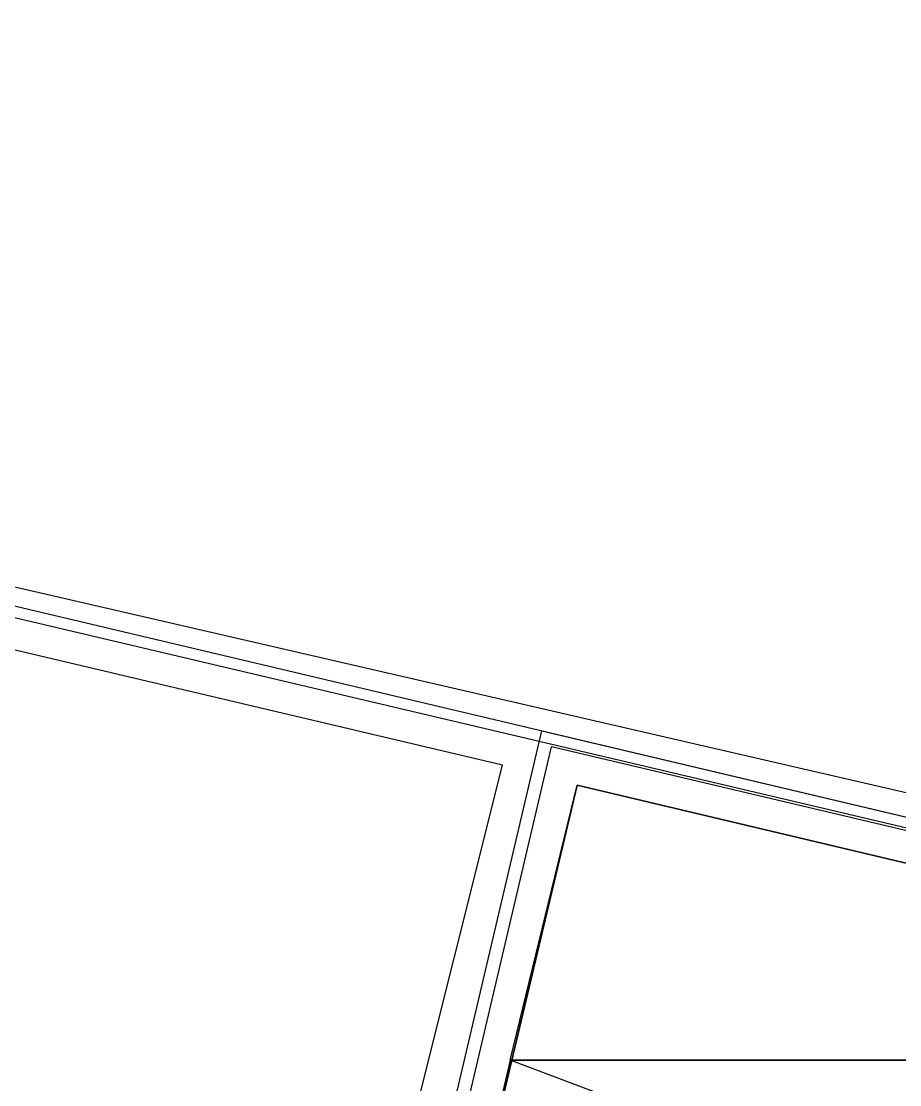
# Model space of a CAD drawing. Header units: feet. Extents: x -84 to 198, y -22 to 181.
# Drawn here: x 112.68 to 116.347, y 40.782 to 45.219 of the extents above; entities that cross this region are included whole.
import ezdxf

# ---------------------------------------------------------------- set-up
doc = ezdxf.new("R2010")
doc.units = ezdxf.units.FT
for name, color, linetype in [('A-AREA-UNIDAD', 30, 'CONTINUOUS'), ('A-LINEA', 7, 'CONTINUOUS'), ('A-MURO-CONCRETO', 8, 'CONTINUOUS')]:
    doc.layers.add(name, color=color, linetype=linetype)

msp = doc.modelspace()

# ---------------------------------------------------------------- linework, layer by layer
at = {"layer": 'A-AREA-UNIDAD'}
for points in [[(73.792, 68.16), (85.6, 65.3689), (85.6, 64.32), (84.608, 60.16), (88.448, 59.2889), (88.48, 59.04), (98.72, 56.64), (98.752, 55.36), (96.16, 44.1956), (102.08, 42.8089), (103.008, 42.8089), (105.232, 42.2756), (105.712, 44.2844), (106, 44.32), (106.352, 45.4044), (106.32, 44.32), (118.96, 41.4044), (119.808, 41.4044), (119.84, 40.32), (119.392, 38.56), (124.512, 37.3156)], [(124.48, 36.7289), (114.32, 38.9689), (114.288, 40.5156), (114.688, 42.1156), (106.32, 44.0889), (106.352, 45.3689), (105.52, 42.0444), (104.4, 42.0089), (96.128, 43.9644), (96, 44.4444), (95.84, 43.68), (95.648, 43.52), (90.272, 44.8), (90, 45.0133), (90.16, 45.8844), (81.44, 48)]]:
    msp.add_lwpolyline(points, dxfattribs=at)
at = {"layer": 'A-LINEA'}
for p, q in [((106.2933, 44.2844), (119.08, 41.2578)), ((119.0667, 41.2178), (106.2267, 44.2444)), ((114.36, 39.9244), (114.8933, 42.1911)), ((114.36, 39.9244), (114.8933, 42.1911)), ((119.0667, 41.2044), (114.8933, 42.1911)), ((119.0667, 41.2044), (114.8933, 42.1911))]:
    msp.add_line(p, q, dxfattribs=at)
for points in [[(114.32, 39.9911), (114.8533, 42.2578), (119.08, 41.2578)], [(114.32, 39.9911), (114.8533, 42.2578), (119.08, 41.2578)], [(115, 42.0311), (119.84, 40.8844), (119.16, 37.9644), (114.3067, 39.1111), (115, 42.0311)], [(114.3067, 39.1111), (119.16, 37.9644), (119.84, 40.8844), (115, 42.0311), (114.3067, 39.1111)]]:
    msp.add_lwpolyline(points, dxfattribs=at)
at = {"layer": 'A-MURO-CONCRETO'}
for points in [[(115, 42.0311), (119.84, 40.8844), (114.72, 40.8844), (115, 42.0311), (115, 42.0311)], [(114.72, 40.8844), (114.3067, 39.1111), (119.4267, 39.1111), (114.72, 40.8844)], [(114.72, 40.8844), (119.84, 40.8844), (119.4267, 39.1111), (114.72, 40.8844), (114.72, 40.8844)]]:
    msp.add_lwpolyline(points, dxfattribs=at)

doc.saveas('drawing.dxf')
